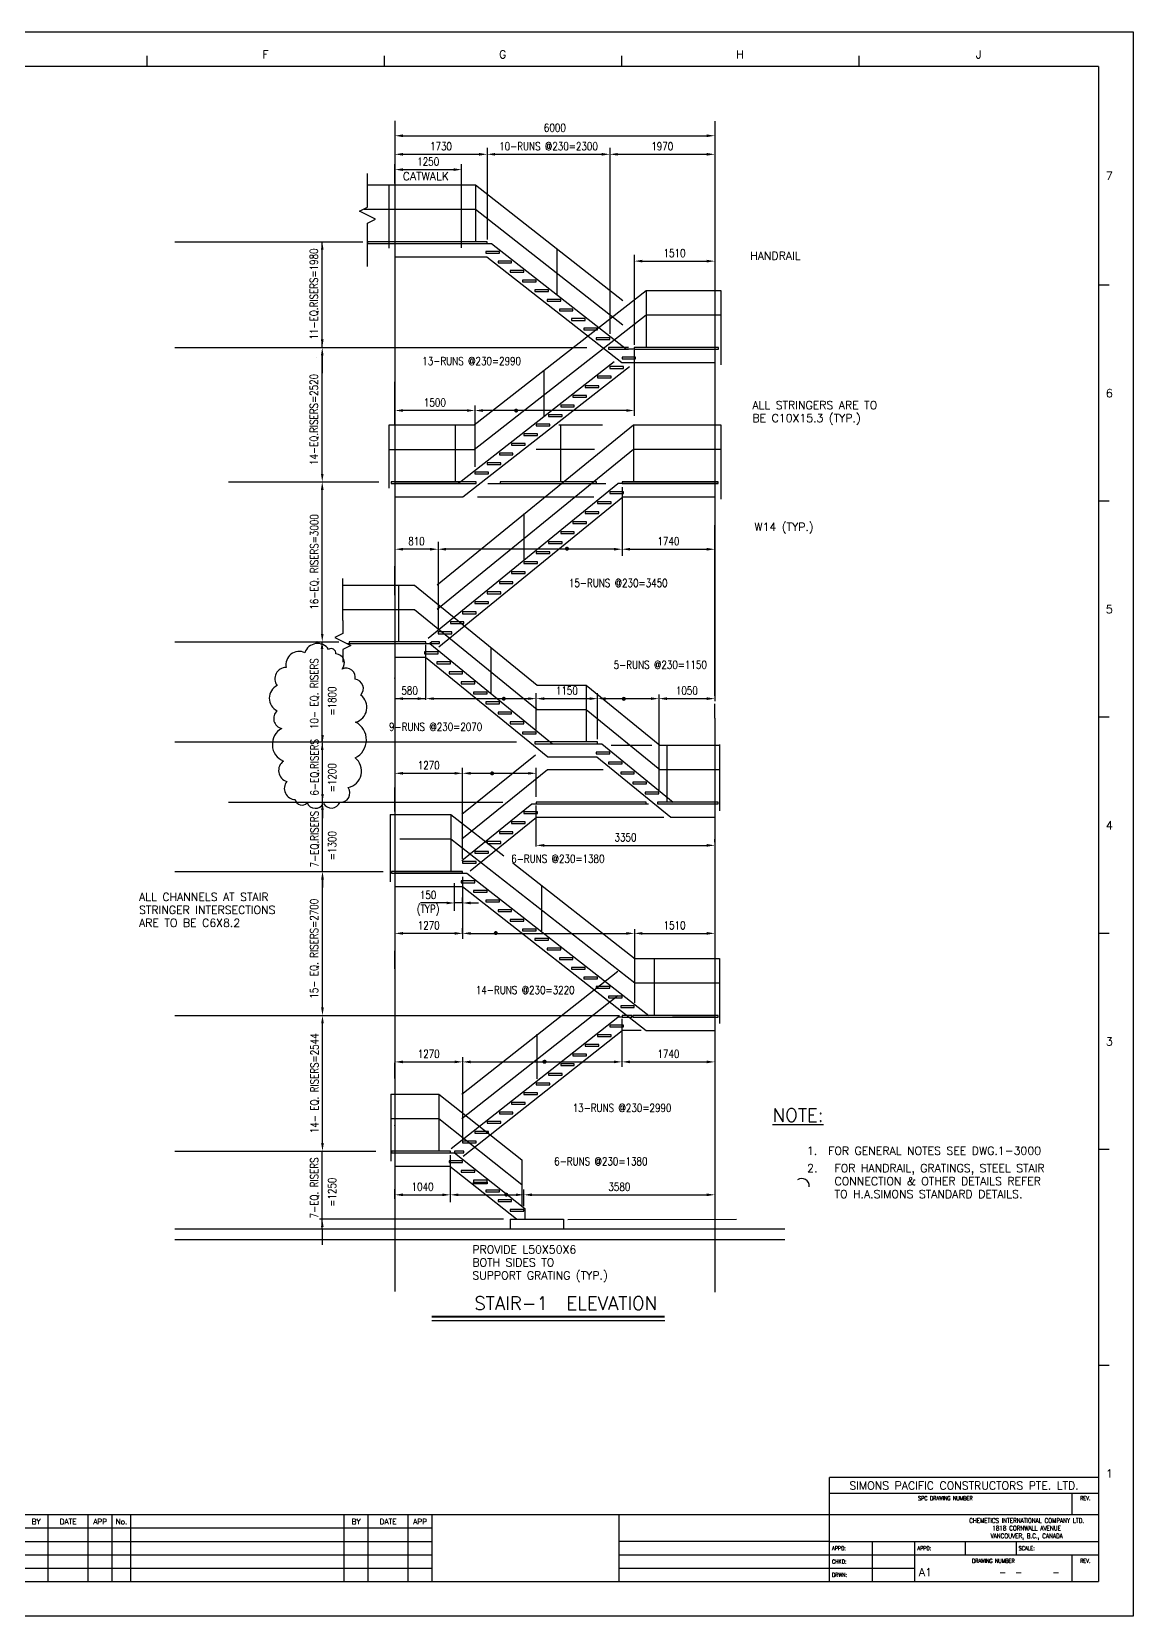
# Model space of a CAD drawing. Extents: x 0 to 42050, y 0 to 29700.
# Drawn here: x 21391 to 42050, y 0 to 29700 of the extents above; entities that cross this region are included whole.
import ezdxf
from ezdxf.enums import TextEntityAlignment as Align

# ---------------------------------------------------------------- set-up
doc = ezdxf.new("R2010")
doc.units = 0
doc.header["$LTSCALE"] = 1250
for name, pattern in [('CENTER2', [0]), ('DASHDOT2', [0]), ('HIDDEN', [0])]:
    doc.linetypes.add(name, pattern=pattern)
for name, color, linetype in [('BORDER', 7, 'CONTINUOUS'), ('CLINE', 7, 'CENTER2'), ('CONC', 7, 'CONTINUOUS'), ('CUTLINE', 7, 'CONTINUOUS'), ('DIM', 6, 'CONTINUOUS'), ('HANDRAIL', 2, 'DASHDOT2'), ('ST-1', 1, 'CONTINUOUS'), ('STAIRS', 41, 'CONTINUOUS'), ('STEEL', 1, 'CONTINUOUS'), ('STREAMS', 7, 'CONTINUOUS'), ('TEXT', 7, 'CONTINUOUS')]:
    doc.layers.add(name, color=color, linetype=linetype)
doc.styles.get("Standard").update_dxf_attribs({"font": 'romans', "width": 0.8})

msp = doc.modelspace()

# ---------------------------------------------------------------- linework, layer by layer
at = {"layer": 'BORDER', "color": 0}
for p, q in [((23550, 29250), (23550, 29050)), ((28000, 29250), (28000, 29050)), ((32450, 29250), (32450, 29050)), ((36900, 29250), (36900, 29050)), ((41400, 29050), (1300, 29050)), ((41400, 29050), (41400, 650)), ((41600, 24950), (41400, 24950)), ((41600, 20900), (41400, 20900)), ((41600, 16850), (41400, 16850)), ((41600, 12800), (41400, 12800)), ((41600, 8750), (41400, 8750)), ((41600, 4700), (41400, 4700)), ((36350, 650), (36350, 2600)), ((41400, 2600), (36350, 2600)), ((41400, 2300), (36350, 2300)), ((40900, 1900), (40900, 2300)), ((41400, 1900), (1300, 1900)), ((21700, 650), (21700, 1900)), ((22450, 650), (22450, 1900)), ((22900, 650), (22900, 1900)), ((23250, 650), (23250, 1900)), ((27250, 650), (27250, 1900)), ((27700, 650), (27700, 1900)), ((28450, 650), (28450, 1900)), ((28900, 650), (28900, 1900)), ((32400, 1900), (32400, 650)), ((28900, 1650), (1300, 1650)), ((1300, 1400), (28900, 1400)), ((36350, 1400), (32400, 1400)), ((36350, 1400), (41400, 1400)), ((37150, 1400), (37150, 650)), ((37950, 1150), (37950, 1400)), ((38900, 1150), (38900, 1400)), ((39850, 1400), (39850, 1150)), ((1300, 1150), (28900, 1150)), ((1300, 900), (28900, 900)), ((32400, 1150), (37950, 1150)), ((32400, 900), (37950, 900)), ((37950, 1150), (41400, 1150)), ((37950, 650), (37950, 1150)), ((40900, 650), (40900, 1150)), ((1300, 650), (41400, 650))]:
    msp.add_line(p, q, dxfattribs=at)
at = {"layer": 'BORDER', "color": 0, "const_width": 37.5}
msp.add_lwpolyline([(33262, 5615), (28892, 5615)], dxfattribs=at)
at = {"layer": 'BORDER', "color": 0}
msp.add_lwpolyline([(33262, 5540), (28892, 5540)], dxfattribs=at)
at = {"layer": 'CLINE', "color": 0}
for p, q in [((28202, 28030), (28202, 6085)), ((34202, 28022), (34202, 17153)), ((24076, 25762), (27604, 25762)), ((24076, 23782), (31803, 23782)), ((25085, 21262), (27900, 21262)), ((24076, 18262), (27151, 18262)), ((34202, 16832), (34202, 6077)), ((24076, 16387), (30483, 16387)), ((25085, 15262), (30229, 15262)), ((24076, 13962), (27930, 13962)), ((24076, 11262), (32412, 11262)), ((24076, 8718), (27844, 8718))]:
    msp.add_line(p, q, dxfattribs=at)
at = {"layer": 'CONC', "color": 0}
for p, q in [((30362, 7444), (31362, 7444)), ((30362, 7444), (30362, 7262)), ((31362, 7444), (31362, 7262))]:
    msp.add_line(p, q, dxfattribs=at)
at = {"layer": 'CUTLINE', "color": 0}
msp.add_lwpolyline([(0, 0), (0, 29700), (42050, 29700), (42050, 0)], close=True, dxfattribs=at)
msp.add_lwpolyline([(0, 0), (0, 29700), (42050, 29700), (42050, 0)], close=True, dxfattribs=at)
at = {"layer": 'DIM', "color": 0}
for p, q in [((28202, 27930), (28202, 17100)), ((28202, 27922), (28202, 27650)), ((28202, 27922), (28202, 22500)), ((28202, 27922), (28202, 19900)), ((28352, 27750), (34052, 27750)), ((28202, 27524), (28202, 27302)), ((28352, 27402), (29782, 27402)), ((29932, 27524), (29932, 25808)), ((29932, 27524), (29932, 27302)), ((30082, 27402), (32082, 27402)), ((32232, 27524), (32232, 24039)), ((32232, 27524), (32232, 27302)), ((32382, 27402), (34052, 27402)), ((34202, 27524), (34202, 27302)), ((28202, 26852), (28202, 27215)), ((28352, 27115), (29302, 27115)), ((29452, 25647), (29452, 27215)), ((26740, 25762), (26740, 25762)), ((26840, 23782), (26840, 25762)), ((34202, 25553), (34202, 25553)), ((34202, 25553), (34202, 25118)), ((32692, 25515), (32692, 23831)), ((32842, 25400), (34052, 25400)), ((26740, 23602), (26740, 23602)), ((26740, 23602), (26740, 23602)), ((26840, 21412), (26840, 23632)), ((26840, 23632), (26840, 23302)), ((32692, 23731), (32692, 22500)), ((28202, 22343), (28202, 23137)), ((29552, 22600), (28352, 22600)), ((29702, 22693), (29702, 21542)), ((32542, 22600), (29852, 22600)), ((26740, 21262), (26740, 21262)), ((26740, 21262), (26740, 21262)), ((26840, 18412), (26840, 21112)), ((32462, 21162), (32462, 19876)), ((34202, 17253), (34202, 20450)), ((26840, 18562), (26840, 20092)), ((28862, 20000), (28352, 20000)), ((29012, 20140), (29012, 18502)), ((32312, 20000), (29162, 20000)), ((32612, 20000), (34052, 20000)), ((28202, 19136), (28202, 19685)), ((34202, 19698), (34202, 19698)), ((27229, 18664), (27229, 19450)), ((26840, 18412), (26840, 18562)), ((26747, 18262), (26740, 18262)), ((26740, 18262), (26740, 18262)), ((26840, 16387), (26840, 18262)), ((28782, 17177), (28782, 18205)), ((28202, 17575), (28202, 17588)), ((34202, 17307), (34202, 17589)), ((28782, 17177), (28782, 17300)), ((30852, 16622), (30852, 17300)), ((30852, 16627), (30852, 17300)), ((32002, 17200), (32002, 17300)), ((32002, 16439), (32002, 17289)), ((33152, 17276), (33152, 15484)), ((34202, 17253), (34202, 17300)), ((34202, 17253), (34202, 17300)), ((28202, 17200), (28782, 17200)), ((28932, 17200), (29082, 17200)), ((28932, 17200), (30702, 17200)), ((29082, 17200), (29440, 17200)), ((31002, 17200), (31852, 17200)), ((32152, 17200), (33002, 17200)), ((33302, 17200), (34052, 17200)), ((34202, 16732), (34202, 14350)), ((34202, 16732), (34202, 12700)), ((26747, 16387), (26740, 16387)), ((26745, 16365), (26744, 16365)), ((26844, 15262), (26844, 16365)), ((26840, 16237), (26840, 16087)), ((28202, 15800), (28202, 12700)), ((28352, 15800), (29322, 15800)), ((29472, 15362), (29472, 15900)), ((29472, 14196), (29472, 15900)), ((29622, 15800), (30702, 15800)), ((30852, 15362), (30852, 15900)), ((26845, 15412), (26845, 15562)), ((28202, 15086), (28202, 15531)), ((26745, 15262), (26744, 15262)), ((26845, 13958), (26845, 15262)), ((26944, 15262), (26945, 15262)), ((30852, 14431), (30852, 15194)), ((26844, 15112), (26844, 14962)), ((34202, 14512), (34202, 14564)), ((31002, 14450), (34052, 14450)), ((24076, 13962), (27982, 13962)), ((26844, 11412), (26844, 13808)), ((26845, 13808), (26845, 13658)), ((26944, 13958), (26944, 13958)), ((26944, 13958), (26945, 13958)), ((29322, 13221), (29322, 13744)), ((29472, 13862), (29472, 12700)), ((29022, 13370), (28680, 13370)), ((29172, 13370), (29022, 13370)), ((29322, 13391), (29322, 13470)), ((29472, 13370), (29322, 13370)), ((29472, 13391), (29472, 13470)), ((29622, 13370), (29772, 13370)), ((29322, 12800), (28352, 12800)), ((29472, 12800), (29472, 12900)), ((29622, 12800), (32542, 12800)), ((32694, 12878), (32694, 11499)), ((32842, 12800), (34052, 12800)), ((28202, 12134), (28202, 12474)), ((26844, 8868), (26844, 11112)), ((26941, 11262), (26944, 11262)), ((26941, 11262), (26944, 11262)), ((32462, 10323), (32462, 11199)), ((29472, 10482), (29472, 8942)), ((32462, 10300), (32462, 10600)), ((28202, 10083), (28202, 10371)), ((28352, 10391), (29322, 10391)), ((29622, 10391), (32312, 10391)), ((32612, 10391), (34052, 10391)), ((34202, 10371), (34202, 10371)), ((28202, 9194), (28202, 9208)), ((26841, 7262), (26841, 8718)), ((26941, 8718), (26944, 8718)), ((29242, 7812), (29242, 8641)), ((29677, 8140), (29932, 8140)), ((29677, 8103), (29677, 8140)), ((29677, 8127), (29700, 8127)), ((29932, 8103), (29677, 8103)), ((29726, 8126), (29783, 8126)), ((29820, 8126), (29874, 8126)), ((29911, 8126), (29932, 8126)), ((29932, 8140), (29932, 8103)), ((34202, 8041), (34202, 7806)), ((28202, 7823), (28202, 8006)), ((28352, 7900), (29092, 7900)), ((29242, 7763), (29242, 8000)), ((29392, 7900), (30472, 7900)), ((30622, 7688), (30622, 8000)), ((30622, 7688), (30622, 8000)), ((30772, 7900), (34052, 7900)), ((30240, 7444), (26786, 7444)), ((31443, 7436), (34606, 7444)), ((24076, 7262), (35517, 7262)), ((26841, 7266), (26841, 6962)), ((24076, 7062), (35517, 7062))]:
    msp.add_line(p, q, dxfattribs=at)
for points in [[(27686, 25298), (27686, 26112), (27836, 26187), (27536, 26337), (27686, 26412), (27686, 27040)], [(27229, 18664), (27229, 18423), (27079, 18348), (27379, 18198), (27229, 18123), (27229, 17883)]]:
    msp.add_lwpolyline(points, dxfattribs=at)
for points in [[(33916, 24650, 0, 50, 0), (34001, 24773, 0, 0, 0), (34341, 25263, 0, 0, -0.20251), (34716, 25500, 0, 0, 4.030304)], [(30485, 22615, 37.5, 37.5, 1), (30467, 22582, 37.5, 37.5, 1), (30485, 22615, 0, 0, 0), (30935, 23407, 0, 0, 0.813407), (30753, 23567, 0, 0, -0.061572)], [(33427, 23624, 0, 50, 0), (33531, 23516, 0, 0, 0), (33917, 23120, 0, 0, 0.169494), (34757, 22700, 0, 0, 0.063936)], [(34247, 20874, 0, 50, 0), (34330, 20748, 0, 0, 0), (34446, 20572, 0, 0, 0.292006), (34793, 20417, 0, 0, -0.074215)], [(31419, 19994, 37.5, 37.5, 1), (31440, 20026, 37.5, 37.5, 1), (31419, 19994, 0, 0, 0), (31157, 19592, 0, 0, 0.594125), (31284, 19355, 0, 0, 0.002259)], [(32479, 17206, 37.5, 37.5, 1), (32511, 17186, 37.5, 37.5, 1), (32479, 17206, 0, 0, 0), (31990, 17501, 0, 0, -0.809936), (32096, 17806, 0, 0, -3.096285)], [(30252, 17181, 37.5, 37.5, 1), (30237, 17215, 37.5, 37.5, 1), (30252, 17181, 0, 0, 0), (30392, 16826, 0, 0, -0.809772), (30083, 16608, 0, 0, 0.550523)], [(30022, 15780, 37.5, 37.5, 1), (30030, 15817, 37.5, 37.5, 1), (30022, 15780, 0, 0, 0), (29773, 14685, 0, 0, 0.503519), (30210, 14178, 0, 0, 5.302611)], [(29296, 13835, 0, 50, 0), (29146, 13831, 0, 0, 0), (26690, 13766, 0, 0, 0.335847), (26498, 13613, 0, 0, -0.374812), (26298, 13474, 0, 0, 0.180284)], [(30076, 12800, 37.5, 37.5, 1), (30111, 12812, 37.5, 37.5, 1), (30076, 12800, 0, 0, 0), (29412, 11970, 0, 0, 1.004723), (29466, 11806, 0, 0, -0.368972), (29557, 11770, 0, 0, -0.946222)], [(31002, 10377, 37.5, 37.5, 1), (31021, 10410, 37.5, 37.5, 1), (31002, 10377, 0, 0, 0), (30733, 9775, 0, 0, 0.670469), (31062, 9358, 0, 0, 0.051254), (31410, 9497, 0, 0, 1.728521)], [(30986, 10393, 37.5, 37.5, 1), (31024, 10393, 37.5, 37.5, 1), (30986, 10393, 0, 0, 0), (30986, 10393, 0, 0, 0.514504)], [(30297, 7921, 37.5, 37.5, 1), (30284, 7886, 37.5, 37.5, 1), (30297, 7921, 0, 0, 0), (30404, 8188, 0, 0, -0.28307), (30822, 8498, 0, 0, 23.041227)], [(29868, 8094, 0, 50, 0), (29789, 7967, 0, 0, 0), (29481, 7473, 0, 0, 0.15448), (29352, 6969, 0, 0, 0.522715), (29505, 6875, 0, 0, 2.137097)]]:
    msp.add_lwpolyline(points, format="xyseb", dxfattribs=at)
for points in [[(28352, 27775), (28352, 27725), (28202, 27750)], [(34052, 27775), (34052, 27725), (34202, 27750)], [(28352, 27427), (28352, 27377), (28202, 27402)], [(29782, 27427), (29782, 27377), (29932, 27402)], [(30082, 27427), (30082, 27377), (29932, 27402)], [(32082, 27427), (32082, 27377), (32232, 27402)], [(32382, 27427), (32382, 27377), (32232, 27402)], [(34052, 27427), (34052, 27377), (34202, 27402)], [(28352, 27140), (28352, 27090), (28202, 27115)], [(29302, 27140), (29302, 27090), (29452, 27115)], [(26815, 25612), (26865, 25612), (26840, 25762)], [(32842, 25425), (32842, 25375), (32692, 25400)], [(34052, 25425), (34052, 25375), (34202, 25400)], [(26815, 23932), (26865, 23932), (26840, 23782)], [(26815, 23632), (26865, 23632), (26840, 23782)], [(26815, 23632), (26865, 23632), (26840, 23782)], [(28352, 22625), (28352, 22575), (28202, 22600)], [(29552, 22625), (29552, 22575), (29702, 22600)], [(29852, 22625), (29852, 22575), (29702, 22600)], [(32542, 22625), (32542, 22575), (32692, 22600)], [(26815, 21412), (26865, 21412), (26840, 21262)], [(26815, 21112), (26865, 21112), (26840, 21262)], [(28352, 20025), (28352, 19975), (28202, 20000)], [(28862, 20025), (28862, 19975), (29012, 20000)], [(29162, 20025), (29162, 19975), (29012, 20000)], [(32312, 20025), (32312, 19975), (32462, 20000)], [(32612, 20025), (32612, 19975), (32462, 20000)], [(34052, 20025), (34052, 19975), (34202, 20000)], [(26811, 18127), (26861, 18127), (26836, 18277)], [(26815, 18412), (26865, 18412), (26840, 18262)], [(26815, 18412), (26865, 18412), (26840, 18262)], [(28352, 17225), (28352, 17175), (28202, 17200)], [(28632, 17225), (28632, 17175), (28782, 17200)], [(28932, 17225), (28932, 17175), (28782, 17200)], [(30702, 17225), (30702, 17175), (30852, 17200)], [(31002, 17225), (31002, 17175), (30852, 17200)], [(31852, 17225), (31852, 17175), (32002, 17200)], [(32152, 17225), (32152, 17175), (32002, 17200)], [(33002, 17225), (33002, 17175), (33152, 17200)], [(33302, 17225), (33302, 17175), (33152, 17200)], [(34052, 17225), (34052, 17175), (34202, 17200)], [(26815, 16237), (26865, 16237), (26840, 16387)], [(26819, 16515), (26869, 16515), (26844, 16365)], [(28352, 15825), (28352, 15775), (28202, 15800)], [(29322, 15825), (29322, 15775), (29472, 15800)], [(29622, 15825), (29622, 15775), (29472, 15800)], [(30702, 15825), (30702, 15775), (30852, 15800)], [(26819, 15112), (26869, 15112), (26844, 15262)], [(26820, 15412), (26870, 15412), (26845, 15262)], [(31002, 14475), (31002, 14425), (30852, 14450)], [(34052, 14475), (34052, 14425), (34202, 14450)], [(26819, 13808), (26869, 13808), (26844, 13958)], [(26820, 13808), (26870, 13808), (26845, 13958)], [(29172, 13395), (29172, 13345), (29322, 13370)], [(29622, 13395), (29622, 13345), (29472, 13370)], [(28352, 12825), (28352, 12775), (28202, 12800)], [(29322, 12825), (29322, 12775), (29472, 12800)], [(29622, 12825), (29622, 12775), (29472, 12800)], [(32542, 12825), (32542, 12775), (32692, 12800)], [(32842, 12825), (32842, 12775), (32692, 12800)], [(34052, 12825), (34052, 12775), (34202, 12800)], [(26819, 11412), (26869, 11412), (26844, 11262)], [(26819, 11112), (26869, 11112), (26844, 11262)], [(28352, 10416), (28352, 10366), (28202, 10391)], [(29322, 10416), (29322, 10366), (29472, 10391)], [(29622, 10416), (29622, 10366), (29472, 10391)], [(32312, 10416), (32312, 10366), (32462, 10391)], [(32612, 10416), (32612, 10366), (32462, 10391)], [(34052, 10416), (34052, 10366), (34202, 10391)], [(26819, 8868), (26869, 8868), (26844, 8718)], [(28352, 7925), (28352, 7875), (28202, 7900)], [(29092, 7925), (29092, 7875), (29242, 7900)], [(29392, 7925), (29392, 7875), (29242, 7900)], [(30472, 7925), (30472, 7875), (30622, 7900)], [(30772, 7925), (30772, 7875), (30622, 7900)], [(34052, 7925), (34052, 7875), (34202, 7900)], [(26816, 7294), (26866, 7294), (26841, 7444)]]:
    msp.add_solid(points, dxfattribs=at)
at = {"layer": 'HANDRAIL', "color": 0}
for p, q in [((27690, 26829), (29711, 26829)), ((28093, 25642), (28093, 26829)), ((29711, 26829), (32477, 24664)), ((29711, 26829), (29711, 25762)), ((27627, 26372), (29711, 26372)), ((29711, 26372), (32477, 24207)), ((31245, 24765), (31245, 25631)), ((29692, 22329), (32912, 24849)), ((32912, 24849), (34317, 24849)), ((32912, 24849), (32912, 23782)), ((34317, 24849), (34317, 23454)), ((29692, 21872), (32912, 24392)), ((32912, 24392), (34317, 24392)), ((31000, 22490), (31000, 23356)), ((28093, 21142), (28093, 22329)), ((28093, 22329), (29692, 22329)), ((28996, 19331), (32675, 22331)), ((29337, 21268), (29337, 22329)), ((31279, 22331), (32097, 22331)), ((31311, 22331), (31311, 21267)), ((32675, 22331), (34312, 22331)), ((32675, 22331), (32675, 21267)), ((34312, 22331), (34312, 20936)), ((28093, 21872), (29692, 21872)), ((28996, 18874), (32675, 21874)), ((30853, 21874), (31944, 21874)), ((32675, 21874), (34312, 21874)), ((30625, 19797), (30625, 20669)), ((27229, 19329), (28571, 19329)), ((28279, 18268), (28279, 19331)), ((28571, 19329), (30871, 17454)), ((27229, 18872), (28571, 18872)), ((28571, 18872), (30871, 16997)), ((30010, 17292), (30010, 18157)), ((30871, 17454), (31791, 17454)), ((31791, 17454), (33171, 16329)), ((31791, 17454), (31791, 16387)), ((30871, 16997), (31791, 16997)), ((31791, 16997), (33171, 15872)), ((34292, 16338), (34292, 15098)), ((29456, 15032), (30836, 16144)), ((32255, 16329), (33022, 16329)), ((33154, 16329), (34292, 16329)), ((33302, 16329), (33302, 15261)), ((29456, 14575), (31065, 15872)), ((31065, 15872), (32111, 15872)), ((33171, 15872), (34292, 15872)), ((28114, 15029), (28114, 13768)), ((28114, 15029), (29251, 15029)), ((29251, 15029), (30243, 14253)), ((29251, 15029), (29251, 13958)), ((28292, 14572), (29251, 14572)), ((29251, 14572), (32701, 11872)), ((30411, 14121), (32707, 12324)), ((30959, 12848), (30959, 13689)), ((32708, 12329), (34292, 12329)), ((33069, 11262), (33069, 12331)), ((34292, 12329), (34292, 11108)), ((29456, 9789), (32381, 12093)), ((29456, 9332), (32381, 11636)), ((32701, 11872), (34296, 11872)), ((30868, 10076), (30868, 10908)), ((28126, 9785), (28126, 8531)), ((28126, 9785), (29024, 9785)), ((29024, 9785), (30580, 8553)), ((29024, 9785), (29024, 8722)), ((28126, 9328), (29024, 9328)), ((29024, 9328), (30580, 8096)), ((30580, 8553), (30580, 7693))]:
    msp.add_line(p, q, dxfattribs=at)
at = {"layer": 'ST-1', "color": 0}
for p, q in [((28209, 21262), (29432, 21262)), ((27312, 18230), (28860, 18230)), ((34202, 16832), (34202, 17104)), ((30772, 15230), (32956, 15230)), ((28202, 13962), (29462, 13962)), ((28202, 13962), (29462, 13962))]:
    msp.add_line(p, q, dxfattribs=at)
at = {"layer": 'STAIRS', "color": 0}
msp.add_line((32692, 23782), (32692, 23750), dxfattribs=at)
at = {"layer": 'STAIRS', "color": 0, "linetype": 'CONTINUOUS'}
for points in [[(27686, 25730), (29932, 25730), (29932, 25762), (27686, 25762)], [(28132, 21230), (29727, 21230), (29727, 21262), (28132, 21262)], [(30178, 21230), (31982, 21230), (31982, 21262), (30178, 21262)], [(32462, 21230), (34265, 21230), (34265, 21262), (32462, 21262)], [(27343, 18230), (28782, 18230), (28782, 18262), (27343, 18262)], [(30827, 16355), (32002, 16355), (32002, 16387), (30827, 16387)], [(30852, 15230), (32915, 15230), (32915, 15262), (30852, 15262)], [(33127, 15230), (34265, 15230), (34265, 15262), (33127, 15262)], [(28138, 13930), (29472, 13930), (29472, 13962), (28138, 13962)], [(32667, 11230), (34265, 11230), (34265, 11262), (32667, 11262)], [(28138, 8686), (29242, 8686), (29242, 8718), (28138, 8718)]]:
    msp.add_lwpolyline(points, close=True, dxfattribs=at)
at = {"layer": 'STAIRS', "color": 0, "linetype": 'HIDDEN'}
for points in [[(29907, 25550), (30162, 25550), (30162, 25582), (29907, 25582)], [(30137, 25370), (30392, 25370), (30392, 25402), (30137, 25402)], [(30367, 25190), (30622, 25190), (30622, 25222), (30367, 25222)], [(30597, 25010), (30852, 25010), (30852, 25042), (30597, 25042)], [(30827, 24830), (31082, 24830), (31082, 24862), (30827, 24862)], [(31057, 24650), (31312, 24650), (31312, 24682), (31057, 24682)], [(31287, 24470), (31542, 24470), (31542, 24502), (31287, 24502)], [(31517, 24290), (31772, 24290), (31772, 24322), (31517, 24322)], [(31747, 24110), (32002, 24110), (32002, 24142), (31747, 24142)], [(31977, 23930), (32232, 23930), (32232, 23962), (31977, 23962)], [(32462, 23570), (32717, 23570), (32717, 23602), (32462, 23602)], [(32002, 23210), (32257, 23210), (32257, 23242), (32002, 23242)], [(32232, 23390), (32487, 23390), (32487, 23422), (32232, 23422)], [(31542, 22850), (31797, 22850), (31797, 22882), (31542, 22882)], [(31772, 23030), (32027, 23030), (32027, 23062), (31772, 23062)], [(31312, 22670), (31567, 22670), (31567, 22702), (31312, 22702)], [(30852, 22310), (31107, 22310), (31107, 22342), (30852, 22342)], [(31082, 22490), (31337, 22490), (31337, 22522), (31082, 22522)], [(30392, 21950), (30647, 21950), (30647, 21982), (30392, 21982)], [(30622, 22130), (30877, 22130), (30877, 22162), (30622, 22162)], [(30162, 21770), (30417, 21770), (30417, 21802), (30162, 21802)], [(29702, 21410), (29957, 21410), (29957, 21442), (29702, 21442)], [(29932, 21590), (30187, 21590), (30187, 21622), (29932, 21622)], [(32002, 20855), (32257, 20855), (32257, 20887), (32002, 20887)], [(32232, 21042), (32487, 21042), (32487, 21074), (32232, 21074)], [(31542, 20480), (31797, 20480), (31797, 20512), (31542, 20512)], [(31772, 20667), (32027, 20667), (32027, 20699), (31772, 20699)], [(31312, 20292), (31567, 20292), (31567, 20324), (31312, 20324)], [(30852, 19917), (31107, 19917), (31107, 19949), (30852, 19949)], [(31082, 20105), (31337, 20105), (31337, 20137), (31082, 20137)], [(30622, 19730), (30877, 19730), (30877, 19762), (30622, 19762)], [(30162, 19355), (30417, 19355), (30417, 19387), (30162, 19387)], [(30392, 19542), (30647, 19542), (30647, 19574), (30392, 19574)], [(29702, 18980), (29957, 18980), (29957, 19012), (29702, 19012)], [(29932, 19167), (30187, 19167), (30187, 19199), (29932, 19199)], [(29472, 18792), (29727, 18792), (29727, 18824), (29472, 18824)], [(29012, 18417), (29267, 18417), (29267, 18449), (29012, 18449)], [(29242, 18605), (29497, 18605), (29497, 18637), (29242, 18637)], [(28860, 18230), (29037, 18230), (29037, 18262), (28893, 18262)], [(28757, 18042), (29012, 18042), (29012, 18074), (28757, 18074)], [(28987, 17855), (29242, 17855), (29242, 17887), (28987, 17887)], [(29217, 17667), (29472, 17667), (29472, 17699), (29217, 17699)], [(29447, 17480), (29702, 17480), (29702, 17512), (29447, 17512)], [(29677, 17292), (29932, 17292), (29932, 17324), (29677, 17324)], [(29907, 17105), (30162, 17105), (30162, 17137), (29907, 17137)], [(30137, 16917), (30392, 16917), (30392, 16949), (30137, 16949)], [(30367, 16730), (30622, 16730), (30622, 16762), (30367, 16762)], [(30597, 16542), (30852, 16542), (30852, 16574), (30597, 16574)], [(31977, 16167), (32232, 16167), (32232, 16199), (31977, 16199)], [(32207, 15980), (32462, 15980), (32462, 16012), (32207, 16012)], [(32437, 15792), (32692, 15792), (32692, 15824), (32437, 15824)], [(32667, 15605), (32922, 15605), (32922, 15637), (32667, 15637)], [(32897, 15417), (33152, 15417), (33152, 15449), (32897, 15449)], [(30392, 14858), (30647, 14858), (30647, 14890), (30392, 14890)], [(30622, 15044), (30877, 15044), (30877, 15076), (30622, 15076)], [(30162, 14672), (30417, 14672), (30417, 14704), (30162, 14704)], [(29702, 14301), (29957, 14301), (29957, 14333), (29702, 14333)], [(29932, 14487), (30187, 14487), (30187, 14519), (29932, 14519)], [(29472, 14117), (29727, 14117), (29727, 14149), (29472, 14149)], [(29447, 13750), (29702, 13750), (29702, 13782), (29447, 13782)], [(29677, 13570), (29932, 13570), (29932, 13602), (29677, 13602)], [(29907, 13390), (30162, 13390), (30162, 13422), (29907, 13422)], [(30137, 13210), (30392, 13210), (30392, 13242), (30137, 13242)], [(30367, 13030), (30622, 13030), (30622, 13062), (30367, 13062)], [(30597, 12850), (30852, 12850), (30852, 12882), (30597, 12882)], [(30827, 12670), (31082, 12670), (31082, 12702), (30827, 12702)], [(31057, 12490), (31312, 12490), (31312, 12522), (31057, 12522)], [(31287, 12310), (31542, 12310), (31542, 12342), (31287, 12342)], [(31517, 12130), (31772, 12130), (31772, 12162), (31517, 12162)], [(31747, 11950), (32002, 11950), (32002, 11982), (31747, 11982)], [(31977, 11770), (32232, 11770), (32232, 11802), (31977, 11802)], [(32207, 11590), (32462, 11590), (32462, 11622), (32207, 11622)], [(32437, 11410), (32692, 11410), (32692, 11442), (32437, 11442)], [(32232, 11048), (32487, 11048), (32487, 11080), (32232, 11080)], [(32462, 11230), (32643, 11230), (32643, 11262), (32462, 11262)], [(31772, 10686), (32027, 10686), (32027, 10718), (31772, 10718)], [(32002, 10867), (32257, 10867), (32257, 10899), (32002, 10899)], [(31542, 10505), (31797, 10505), (31797, 10537), (31542, 10537)], [(31082, 10143), (31337, 10143), (31337, 10175), (31082, 10175)], [(31312, 10324), (31567, 10324), (31567, 10356), (31312, 10356)], [(30622, 9780), (30877, 9780), (30877, 9812), (30622, 9812)], [(30852, 9961), (31107, 9961), (31107, 9993), (30852, 9993)], [(30392, 9599), (30647, 9599), (30647, 9631), (30392, 9631)], [(29932, 9243), (30187, 9243), (30187, 9275), (29932, 9275)], [(30162, 9418), (30417, 9418), (30417, 9450), (30162, 9450)], [(29702, 9056), (29957, 9056), (29957, 9088), (29702, 9088)], [(29318, 8686), (29497, 8686), (29497, 8718), (29318, 8718)], [(29472, 8874), (29727, 8874), (29727, 8906), (29472, 8906)], [(29217, 8504), (29472, 8504), (29472, 8536), (29217, 8536)], [(29447, 8322), (29702, 8322), (29702, 8354), (29447, 8354)], [(29677, 8140), (29932, 8140), (29932, 8172), (29677, 8172)], [(29907, 7958), (30162, 7958), (30162, 7990), (29907, 7990)], [(30137, 7776), (30392, 7776), (30392, 7808), (30137, 7808)], [(30367, 7594), (30622, 7594), (30622, 7626), (30367, 7626)]]:
    msp.add_lwpolyline(points, close=True, dxfattribs=at)
at = {"layer": 'STAIRS', "color": 0, "linetype": 'CONTINUOUS'}
for points in [[(32586, 23782), (32207, 23782), (32207, 23750)], [(32692, 23750), (34271, 23750), (34271, 23782), (32692, 23782)], [(32207, 23750), (32584, 23750)]]:
    msp.add_lwpolyline(points, dxfattribs=at)
at = {"layer": 'STEEL', "color": 0}
for p, q in [((27686, 25730), (30013, 25730)), ((30013, 25730), (32543, 23750)), ((28212, 25480), (29927, 25480)), ((29927, 25480), (32457, 23500)), ((29390, 21230), (32314, 23518)), ((32457, 23500), (34202, 23500)), ((32692, 23750), (32543, 23750)), ((33159, 23750), (34202, 23750)), ((29476, 20980), (32601, 23425)), ((28202, 21230), (29082, 21230)), ((28828, 18332), (32383, 21230)), ((29943, 21230), (32157, 21230)), ((34265, 21230), (32383, 21230)), ((28202, 20980), (29476, 20980)), ((29029, 18173), (32474, 20982)), ((29751, 20980), (31936, 20980)), ((32474, 20982), (34202, 20982)), ((28202, 18230), (28826, 18230)), ((28860, 18230), (31160, 16355)), ((28202, 17978), (28774, 17978)), ((28774, 17978), (31069, 16107)), ((32002, 16355), (32080, 16355)), ((32080, 16355), (33421, 15262)), ((31069, 16107), (31989, 16107)), ((31989, 16107), (33376, 14976)), ((29456, 14169), (30772, 15230)), ((29613, 13974), (30855, 14976)), ((30855, 14976), (33245, 14976)), ((33376, 14976), (34202, 14976)), ((28202, 13930), (29553, 13930)), ((28202, 13680), (29467, 13680)), ((29467, 13680), (32917, 10980)), ((29553, 13930), (32962, 11262)), ((29255, 8767), (32381, 11230)), ((32462, 11230), (32381, 11230)), ((32744, 11230), (34202, 11230)), ((33411, 11262), (34202, 11262)), ((29480, 8626), (32467, 10980)), ((32819, 10980), (32467, 10980)), ((32917, 10980), (34202, 10980)), ((28202, 8686), (29322, 8686)), ((29322, 8686), (30637, 7645)), ((28202, 8436), (29235, 8436)), ((29235, 8436), (30482, 7449)), ((30637, 7645), (30637, 7444))]:
    msp.add_line(p, q, dxfattribs=at)
at = {"layer": 'TEXT', "color": 0}
for p, q in [((26897, 8718), (26941, 8718)), ((26897, 7262), (26941, 7262))]:
    msp.add_line(p, q, dxfattribs=at)
msp.add_lwpolyline([(26514, 18060, 0.625), (26165, 17785, 0.625), (25995, 17446, 0.625), (25995, 16970, 0.625), (26080, 16642, 0.625), (26112, 16028, 0.625), (26175, 15648, 0.625), (26334, 15309, 0.625), (26556, 15246, 0.625), (26863, 15235, 0.625), (27170, 15256, 0.625), (27329, 15531, 0.625), (27456, 16092, 0.625), (27466, 16758, 0.625), (27562, 17266, 0.625), (27456, 17563, 0.625), (27212, 17753, 0.625), (27096, 18039, 0.625), (26958, 18123, 0.625)], format="xyb", close=True, dxfattribs=at)
msp.add_lwpolyline([(35971, 8051, 0.625), (35751, 8183, 0.625)], format="xyb", dxfattribs=at)

# ---------------------------------------------------------------- texts
at = {"layer": 'BORDER', "color": 0}
for s, height, p in [('F', 150, (25775, 29200)), ('G', 150, (30225, 29200)), ('H', 150, (34675, 29200)), ('J', 150, (39150, 29200)), ('7', 150, (41600, 26925)), ('6', 150, (41600, 22850)), ('5', 150, (41600, 18800)), ('4', 150, (41600, 14750)), ('3', 150, (41600, 10700)), ('1', 150, (41600, 2600)), ('BY', 100, (21475, 1725)), ('DATE', 100, (22075, 1725)), ('APP', 100, (22675, 1725)), ('No.', 100, (23075, 1725)), ('BY', 100, (27475, 1725)), ('DATE', 100, (28075, 1725)), ('APP', 100, (28675, 1725)), ('A1', 150, (38150, 750))]:
    msp.add_text(s, height=height, dxfattribs=at).set_placement(p, align=Align.CENTER)
msp.add_text('STAIR-1  ELEVATION', height=250, dxfattribs=at).set_placement((33120, 5669), align=Align.BOTTOM_RIGHT)
for s, height, width, p in [('SPC DRAWING NUMBER', 75, 0.8, (38525, 2175)), ('REV.', 75, 0.8, (41150, 2175)), ('CHEMETICS INTERNATIONAL COMPANY LTD.', 87.5, 0.75, (40050, 1750)), ('VANCOUVER, B.C., CANADA', 87.5, 0.75, (40050, 1462)), ('1818 CORNWALL AVENUE', 87.5, 0.75, (40050, 1608)), ('DRAWING NUMBER', 75, 0.8, (39425, 1000)), ('REV.', 75, 0.8, (41150, 1000)), ('-', 150, 0.8, (39600, 750)), ('-', 150, 0.8, (39900, 750)), ('-', 150, 0.8, (40600, 750))]:
    msp.add_text(s, height=height, dxfattribs=dict(at, width=width)).set_placement(p, align=Align.CENTER)
at = {"layer": 'BORDER', "color": 0, "width": 0.8}
for s, p in [('APPD:', (36400, 1238)), ('APPD:', (38000, 1238)), ('SCALE:', (39900, 1238)), ('CHKD:', (36400, 988)), ('DRWN:', (36400, 738))]:
    msp.add_text(s, height=75, dxfattribs=at).set_placement(p)
at = {"layer": 'DIM', "color": 0, "width": 0.8}
for s, p in [('6000', (31202, 27900)), ('1730', (29067, 27552)), ('1970', (33217, 27552)), ('1250', (28827, 27265)), ('1510', (33447, 25550)), ('1500', (28952, 22750)), ('810', (28607, 20150)), ('1740', (33332, 20150)), ('580', (28478, 17350)), ('1150', (31427, 17350)), ('1050', (33677, 17350)), ('1270', (28837, 15950)), ('3350', (32527, 14600)), ('150', (28826, 13520)), ('1270', (28837, 12950)), ('1510', (33447, 12950)), ('1270', (28837, 10541)), ('1740', (33332, 10541)), ('1040', (28722, 8050)), ('3580', (32412, 8050))]:
    msp.add_text(s, height=150, dxfattribs=at).set_placement(p, align=Align.MIDDLE_CENTER)
for s, p in [('10-RUNS @230=2300', (31083, 27553)), ('13-RUNS @230=2990', (29642, 23527)), ('15-RUNS @230=3450', (32391, 19367)), ('5-RUNS @230=1150', (33179, 17834)), ('9-RUNS @230=2070', (28967, 16671)), ('6-RUNS @230=1380', (31259, 14198)), ('(TYP)', (28826, 13247)), ('14-RUNS @230=3220', (30647, 11738)), ('13-RUNS @230=2990', (32462, 9529)), ('6-RUNS @230=1380', (32064, 8527))]:
    msp.add_text(s, height=150, dxfattribs=at).set_placement(p, align=Align.MIDDLE)
at = {"layer": 'DIM', "color": 0}
msp.add_text('CATWALK', height=150, dxfattribs=at).set_placement((28349, 26916))
at = {"layer": 'DIM', "color": 0, "width": 0.8}
for s, p in [('11-EQ.RISERS=1980', (26690, 24784)), ('14-EQ.RISERS=2520', (26690, 22432)), ('15- EQ. RISERS=2700', (26694, 12512))]:
    msp.add_text(s, height=150, rotation=90, dxfattribs=at).set_placement(p, align=Align.MIDDLE)
for s, p in [('16-EQ. RISERS=3000', (26690, 19762)), ('10- EQ. RISERS', (26690, 17293)), ('6-EQ.RISERS', (26694, 15911)), ('7-EQ.RISERS', (26695, 14566)), ('14- EQ. RISERS=2544', (26694, 9990)), ('7-EQ. RISERS', (26691, 8029))]:
    msp.add_text(s, height=150, rotation=90, dxfattribs=at).set_placement(p, align=Align.MIDDLE_CENTER)
for s, p in [('=1800', (27099, 16881)), ('=1200', (27099, 15444)), ('=1300', (27099, 14171)), ('=1250', (27099, 7677))]:
    msp.add_text(s, height=150, rotation=90, dxfattribs=at).set_placement(p)
at = {"layer": 'STREAMS', "color": 0}
msp.add_text('SIMONS PACIFIC CONSTRUCTORS PTE. LTD.', height=150, dxfattribs=at).set_placement((38875, 2375), align=Align.CENTER)
at = {"layer": 'TEXT', "color": 0}
for s, height, p in [('HANDRAIL', 150, (34866, 25425)), ('ALL STRINGERS ARE TO ', 150, (34907, 22625)), ('BE C10X15.3 (TYP.)', 150, (34907, 22382)), ('W14 (TYP.)', 150, (34943, 20342)), ('ALL CHANNELS AT STAIR', 150, (23404, 13408)), ('ARE TO BE C6X8.2', 150, (23404, 12923)), ('STRINGER INTERSECTIONS', 150, (23404, 13165)), ('%%UNOTE:', 250, (35286, 9270)), ('1.  FOR GENERAL NOTES SEE DWG.1-3000', 150, (35929, 8651)), ('2.', 150, (35933, 8324)), ('FOR HANDRAIL, GRATINGS, STEEL STAIR', 150, (36447, 8324)), ('CONNECTION & OTHER DETAILS REFER', 150, (36447, 8081)), ('TO H.A.SIMONS STANDARD DETAILS.', 150, (36447, 7839)), ('PROVIDE L50X50X6', 150, (29655, 6800)), ('BOTH SIDES TO', 150, (29655, 6557)), ('SUPPORT GRATING (TYP.)', 150, (29655, 6314))]:
    msp.add_text(s, height=height, dxfattribs=at).set_placement(p)

doc.saveas('drawing.dxf')
